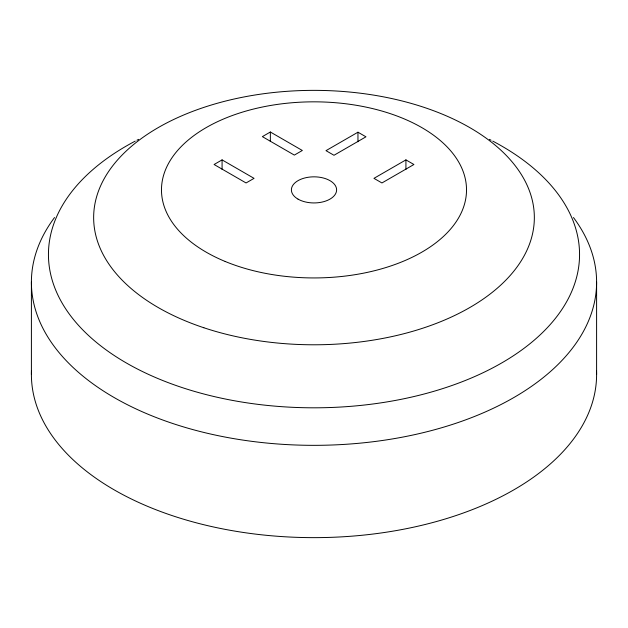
<?xml version="1.0" encoding="UTF-8"?>
<svg xmlns="http://www.w3.org/2000/svg" width="628" height="628" viewBox="0 0 628 628"><rect width="100%" height="100%" fill="white"/><g stroke="black" fill="none" stroke-linecap="round" stroke-linejoin="round"><path stroke-width="0.94" d="M222.076 159.889L214.085 164.505L246.058 182.96L254.05 178.352L222.076 159.889L222.076 169.434M270.354 132.013L262.363 136.629L294.336 155.092L302.327 150.477L270.354 132.013L270.354 141.567M357.96 132.202L325.987 150.657L333.986 155.273L365.959 136.818L357.96 132.202L357.96 141.747M405.924 159.889L373.95 178.352L381.942 182.96L413.915 164.505L405.924 159.889L405.924 169.434M596.6 282.184L596.6 374.476M31.4 282.184L31.4 374.476M596.522 370.716A282.6 163.154 0 0 1 314 537.639A282.6 163.154 0 0 1 31.479 370.716M573.466 217.531A282.6 163.154 0 0 1 314 445.338A282.6 163.154 0 0 1 54.534 217.531M492.752 141.112A265.558 153.318 0 0 1 504.692 361.194A265.558 153.318 0 0 1 123.308 361.194A265.558 153.318 0 0 1 135.248 141.112M136.928 140.232A265.558 153.318 0 0 1 138.623 139.369M489.377 139.369A265.558 153.318 0 0 1 491.072 140.232M203.833 327.745A220.342 127.209 0 0 0 534.342 217.571A220.342 127.209 0 0 0 203.833 107.404A220.342 127.209 0 0 0 203.833 327.745M225.162 261.46A152.518 88.053 0 0 0 465.78 198.519A152.518 88.053 0 0 0 251.059 109.68A152.518 88.053 0 0 0 225.162 261.46M298.017 199.115A22.608 13.055 0 0 0 335.839 193.267A22.608 13.055 0 0 0 308.152 177.277A22.608 13.055 0 0 0 298.017 199.115"/></g></svg>
